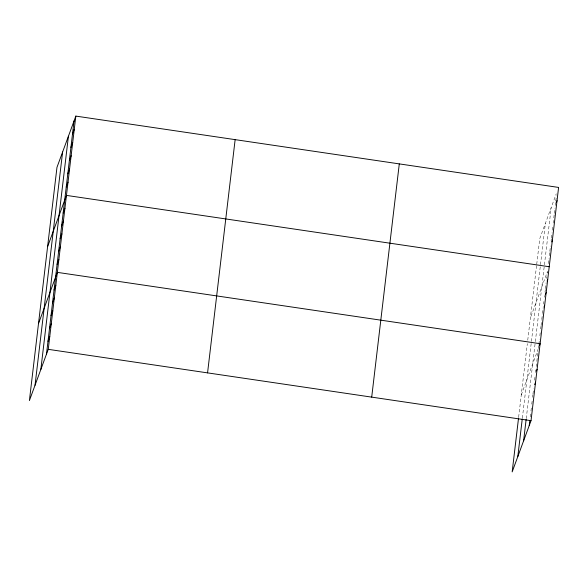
<?xml version="1.0" encoding="UTF-8"?>
<svg xmlns="http://www.w3.org/2000/svg" width="588" height="588" viewBox="0 0 588 588"><rect width="100%" height="100%" fill="white"/><g stroke="black" fill="none" stroke-linecap="round" stroke-linejoin="round"><path stroke-width="0.44" stroke-dasharray="2.94 2.21" d="M518.645 417.171L527.34 343.62M527.745 340.195L536.624 265.092M536.726 264.21L539.755 238.662L556.255 193.797M522.357 418.105L545.385 223.352M526.238 418.582L535.234 342.466M535.337 341.613L544.312 265.732M544.414 264.85L551.191 207.571M530.251 416.951L530.655 413.533M530.957 410.968L531.361 407.55M531.773 404.125L532.177 400.707M532.581 397.282L532.882 394.717M532.985 393.864L533.588 388.734M534.602 380.179L535.109 375.901M535.514 372.483L535.815 369.918M536.219 366.493L536.521 363.928M536.822 361.363L538.042 351.102M538.343 348.537L538.748 345.112M538.851 344.259L539.453 339.129M539.857 335.711L540.262 332.286M540.666 328.868L540.975 326.303M541.07 325.443L541.68 320.313M541.783 319.46L542.386 314.33M542.489 313.47L543.194 307.487M543.599 304.062L543.907 301.497M544.407 297.219L544.613 295.514M545.017 292.089L545.319 289.524M545.421 288.671L546.127 282.681M546.634 278.411L546.84 276.698M547.244 273.273L547.443 271.568L530.376 317.961M548.384 263.637L549.008 258.345M549.317 255.706L549.736 252.179M549.839 251.296L550.464 246.012M551.088 240.727L551.301 238.963M551.404 238.081L552.029 232.797M552.338 230.151L552.757 226.63M553.176 223.102L553.484 220.463M553.8 217.817L554.219 214.289M554.322 213.407L554.947 208.123M555.256 205.477L555.675 201.956M555.778 201.074L556.402 195.789M521.269 394.93L538.064 349.301"/><path stroke-width="0.88" d="M35.03 385.258L62.615 152.013M40.837 369.484L68.421 136.24M46.474 354.174L74.051 120.93M75.83 116.101L56.977 167.33L29.4 400.568L48.245 349.338L75.83 116.101L558.6 187.432L531.023 420.67L512.17 471.899L518.543 418.024M207.564 372.88L235.141 139.635M371.704 397.135L399.289 163.89M517.8 456.589L522.254 418.965M523.607 440.816L526.135 419.435M529.244 425.506L529.847 420.376M72.486 134.145L74.264 129.316M70.927 147.368L72.706 142.531M69.362 160.583L71.141 155.746M67.796 173.798L69.575 168.969M66.238 187.013L68.017 182.184M47.606 246.629L66.451 195.4L549.221 266.731M63.159 213.062L64.937 208.226M61.637 225.888L63.416 221.059M60.123 238.721L61.902 233.884M58.609 251.546L60.388 246.71M57.087 264.372L58.866 259.543M38.499 323.598L57.352 272.369L540.122 343.701L539.527 345.31M54.052 290.031L55.831 285.202M52.538 302.864L54.317 298.028M51.024 315.69L52.802 310.854M49.502 328.516L51.281 323.687M47.988 341.349L49.767 336.512M556.446 202.257L557.034 200.648M551.757 241.911L552.345 240.301M547.112 281.174L547.707 279.557M545.296 294.809L546.186 292.39M544.076 306.826L544.672 305.216M536.491 370.969L537.087 369.36M534.683 384.603L535.572 382.185M48.245 349.338L531.023 420.67"/></g></svg>
